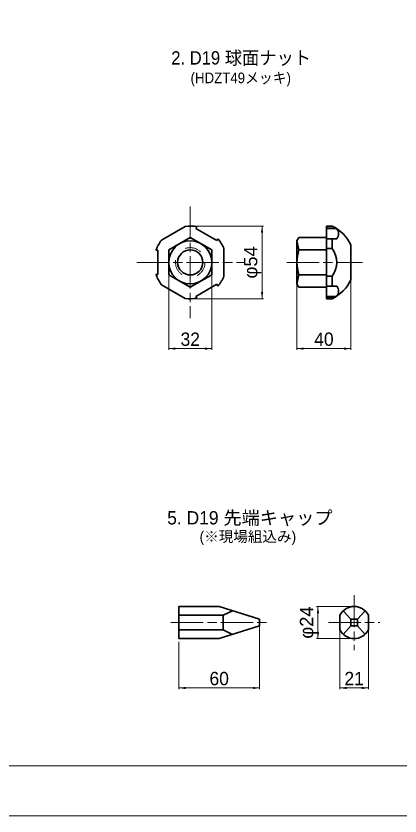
# Model space of a CAD drawing. Units: millimetres at full size, sheet at 1:2. Extents: x 1970 to 3652, y 1102 to 2290.
# Drawn here: x 2492 to 2777, y 1102 to 1696 of the extents above; entities that cross this region are included whole.
import ezdxf
from ezdxf.enums import TextEntityAlignment as Align

# ---------------------------------------------------------------- set-up
doc = ezdxf.new("R2010")
doc.units = ezdxf.units.MM
doc.header["$LTSCALE"] = 2
for name, pattern in [('CHAIN', [18.5, 12, -1.5, 3.5, -1.5]), ('DASHED', [7.5, 6, -1.5]), ('DASHED_SPACED', [12, 6, -6])]:
    doc.linetypes.add(name, pattern=pattern)
for name, color, linetype, lineweight in [('1外形線', 7, 'Continuous', 35), ('3隠れ線', 2, 'DASHED', 13), ('4中心線', 1, 'CHAIN', 15), ('6寸法線', 4, 'Continuous', 13), ('7 枠・タイトル', 7, 'Continuous', 13), ('Defpoints_2', 7, 'Continuous', 13)]:
    doc.layers.add(name, color=color, linetype=linetype, lineweight=lineweight)
doc.styles.add('ＭＳ Ｐゴシック', font='')
doc.styles.get('ＭＳ Ｐゴシック').set_extended_font_data('MS PGothic')

# ---------------------------------------------------------------- blocks, each defined once
blk = doc.blocks.new('filled_arrow')
at = {"color": 0, "linetype": 'Continuous', "lineweight": -2}
blk.add_solid([(7.5, 1.25), (0, 0), (7.5, -1.25)], dxfattribs=at)

msp = doc.modelspace()

# ---------------------------------------------------------------- linework, layer by layer
at = {"layer": '1外形線'}
for p, q in [((2599.58, 1530.102), (2617.244, 1540.3)), ((2625.118, 1538.835), (2625.846, 1540.096)), ((2640.706, 1529.835), (2625.118, 1538.835)), ((2722.13, 1540.551), (2722.13, 1486.551)), ((2722.13, 1540.551), (2726.13, 1540.551)), ((2722.13, 1540.096), (2727.03, 1540.096)), ((2722.13, 1538.835), (2729.199, 1538.835)), ((2726.13, 1540.096), (2726.13, 1540.551)), ((2604.912, 1522.788), (2620.912, 1532.026)), ((2620.912, 1532.026), (2636.912, 1522.788)), ((2640.706, 1529.835), (2641.434, 1531.096)), ((2701.492, 1532.026), (2700.13, 1529.666)), ((2700.13, 1529.666), (2700.13, 1497.435)), ((2700.13, 1529.666), (2701.492, 1522.788)), ((2701.492, 1532.026), (2722.13, 1532.026)), ((2722.13, 1531.096), (2729.673, 1531.096)), ((2726.13, 1523.749), (2726.13, 1531.096)), ((2596.912, 1522.551), (2595.456, 1522.551)), ((2596.912, 1522.551), (2596.912, 1504.551)), ((2604.912, 1522.788), (2604.912, 1504.313)), ((2636.912, 1522.788), (2636.912, 1504.313)), ((2645.912, 1523.749), (2645.912, 1503.353)), ((2701.492, 1522.788), (2722.13, 1522.788)), ((2722.13, 1523.749), (2726.13, 1523.749)), ((2740.13, 1526.468), (2740.13, 1500.633)), ((2596.912, 1504.551), (2595.456, 1504.551)), ((2604.912, 1504.313), (2620.912, 1495.075)), ((2620.912, 1495.075), (2636.912, 1504.313)), ((2700.13, 1497.435), (2701.492, 1504.313)), ((2701.492, 1504.313), (2722.13, 1504.313)), ((2722.13, 1503.353), (2726.13, 1503.353)), ((2726.13, 1496.005), (2726.13, 1503.353)), ((2617.244, 1486.801), (2599.58, 1496.999)), ((2625.118, 1488.266), (2640.706, 1497.266)), ((2640.706, 1497.266), (2641.434, 1496.005)), ((2701.492, 1495.075), (2700.13, 1497.435)), ((2701.492, 1495.075), (2722.13, 1495.075)), ((2722.13, 1496.005), (2729.673, 1496.005)), ((2625.118, 1488.266), (2625.846, 1487.005)), ((2722.13, 1488.266), (2729.199, 1488.266)), ((2722.13, 1487.005), (2727.03, 1487.005)), ((2722.13, 1486.551), (2726.13, 1486.551)), ((2726.13, 1486.551), (2726.13, 1487.005)), ((2612.388, 1258.093), (2612.388, 1234.193)), ((2612.388, 1258.093), (2642.388, 1258.093)), ((2642.388, 1258.093), (2672.388, 1248.643)), ((2645.388, 1251.661), (2652.388, 1254.943)), ((2734.465, 1254.943), (2740.05, 1248.643)), ((2745.05, 1248.643), (2750.635, 1254.943)), ((2612.388, 1251.661), (2645.388, 1251.661)), ((2645.388, 1251.661), (2645.388, 1240.626)), ((2672.388, 1248.643), (2672.388, 1243.643)), ((2731.95, 1251.661), (2731.95, 1240.626)), ((2740.05, 1248.643), (2740.05, 1243.643)), ((2745.05, 1248.643), (2740.05, 1248.643)), ((2745.05, 1248.643), (2745.05, 1243.643)), ((2753.15, 1251.661), (2753.15, 1240.626)), ((2672.388, 1243.643), (2642.388, 1234.193)), ((2740.05, 1243.643), (2734.465, 1237.343)), ((2745.05, 1243.643), (2740.05, 1243.643)), ((2745.05, 1243.643), (2750.635, 1237.343)), ((2612.388, 1240.626), (2645.388, 1240.626)), ((2645.388, 1240.626), (2652.388, 1237.343)), ((2612.388, 1234.193), (2642.388, 1234.193))]:
    msp.add_line(p, q, dxfattribs=at)
for radius in [16, 9.35]:
    msp.add_circle((2620.912, 1513.551), radius, dxfattribs=at)
for centre, radius, start, end in [((2620.912, 1513.551), 27, 79.47122, 97.80839), ((2713.053, 1513.551), 30, 25.50382, 64.15807), ((2725.629, 1534.732), 5.439, 318.04281, 48.97274), ((2620.912, 1513.551), 27, 142.19161, 160.52878), ((2620.912, 1513.551), 27, 22.19161, 40.52878), ((2732.13, 1513.551), 32, 163.22135, 196.77865), ((2713.053, 1513.551), 16.583, 322.05063, 37.94937), ((2620.912, 1513.551), 27, 199.47122, 217.80839), ((2620.912, 1513.551), 27, 319.47122, 337.80839), ((2713.053, 1513.551), 30, 295.84193, 334.49618), ((2725.629, 1492.369), 5.439, 311.02726, 41.95719), ((2620.912, 1513.551), 27, 262.19161, 280.52878), ((2742.55, 1246.143), 11.95, 27.49771, 152.50229), ((2742.55, 1246.143), 11.95, 207.49771, 332.50229)]:
    msp.add_arc(centre, radius, start, end, dxfattribs=at)
at = {"layer": '3隠れ線', "linetype": 'DASHED_SPACED'}
msp.add_circle((2620.912, 1513.551), 10.95, dxfattribs=at)
at = {"layer": '4中心線'}
for p, q in [((2620.912, 1555.051), (2620.912, 1472.051)), ((2581.211, 1513.551), (2660.613, 1513.551)), ((2692.569, 1513.551), (2748.758, 1513.551)), ((2742.55, 1266.585), (2742.55, 1225.702)), ((2606.607, 1246.143), (2678.978, 1246.143)), ((2723.47, 1246.143), (2761.63, 1246.143))]:
    msp.add_line(p, q, dxfattribs=at)
at = {"layer": '6寸法線'}
for p, q in [((2621.412, 1540.551), (2675.217, 1540.551)), ((2674.217, 1540.551), (2674.217, 1486.551)), ((2604.912, 1503.813), (2604.912, 1448.523)), ((2636.912, 1503.813), (2636.912, 1448.523)), ((2700.13, 1496.935), (2700.13, 1448.523)), ((2740.13, 1500.133), (2740.13, 1448.523)), ((2621.412, 1486.551), (2675.217, 1486.551)), ((2604.912, 1449.523), (2636.912, 1449.523)), ((2700.13, 1449.523), (2740.13, 1449.523)), ((2742.05, 1258.093), (2714.714, 1258.093)), ((2715.714, 1258.093), (2715.714, 1234.193)), ((2672.388, 1243.143), (2672.388, 1196.561)), ((2731.95, 1240.126), (2731.95, 1196.561)), ((2753.15, 1240.457), (2753.15, 1196.561)), ((2612.388, 1231.693), (2612.388, 1196.561)), ((2742.05, 1234.193), (2714.714, 1234.193)), ((2612.388, 1197.561), (2672.388, 1197.561)), ((2731.95, 1197.561), (2753.15, 1197.561))]:
    msp.add_line(p, q, dxfattribs=at)
at = {"layer": '7 枠・タイトル'}
msp.add_line((3596.176, 1139.719), (2025.479, 1139.719), dxfattribs=at)
at = {"layer": 'Defpoints_2'}
msp.add_lwpolyline([(1969.828, 1102.495), (3651.828, 1102.495), (3651.828, 2290.495), (1969.828, 2290.495)], close=True, dxfattribs=at)

# ---------------------------------------------------------------- block references
at = {"layer": '6寸法線', "xscale": 0.667, "yscale": 0.667}
for p, rotation in [((2674.217, 1540.551), 270), ((2674.217, 1486.551), 90), ((2636.912, 1449.523), 180), ((2740.13, 1449.523), 180), ((2715.714, 1258.093), 270), ((2715.714, 1234.193), 90), ((2672.388, 1197.561), 180), ((2753.15, 1197.561), 180)]:
    msp.add_blockref('filled_arrow', p, dxfattribs=dict(at, rotation=rotation))
for p in [(2604.912, 1449.523), (2700.13, 1449.523), (2612.388, 1197.561), (2731.95, 1197.561)]:
    msp.add_blockref('filled_arrow', p, dxfattribs=at)

# ---------------------------------------------------------------- texts
at = {"layer": '6寸法線', "style": 'ＭＳ Ｐゴシック', "width": 1.05}
for s, p in [('φ54', (2665.712, 1513.551)), ('φ24', (2707.208, 1246.143))]:
    msp.add_text(s, height=9.897, rotation=90, dxfattribs=at).set_placement(p, align=Align.MIDDLE_CENTER)
at = {"layer": '6寸法線', "style": 'ＭＳ Ｐゴシック'}
for s, p in [('32', (2620.912, 1456.523)), ('40', (2720.13, 1456.523)), ('60', (2642.388, 1204.561)), ('21', (2742.55, 1204.561))]:
    msp.add_text(s, height=9.897, dxfattribs=at).set_placement(p, align=Align.MIDDLE_CENTER)
at = {"layer": '7 枠・タイトル', "style": 'ＭＳ Ｐゴシック', "width": 0.95}
for s, height, p in [('2. D19 球面ナット', 9.897, (2606.838, 1657.49)), ('(HDZT49メッキ)', 7.918, (2621.138, 1644.212))]:
    msp.add_text(s, height=height, dxfattribs=at).set_placement(p, align=Align.BOTTOM_LEFT)
at = {"layer": '7 枠・タイトル', "style": 'ＭＳ Ｐゴシック'}
for s, height, p in [('5. D19 先端キャップ', 9.897, (2603.781, 1315.991)), ('(※現場組込み)', 7.918, (2627.827, 1303.655))]:
    msp.add_text(s, height=height, dxfattribs=at).set_placement(p, align=Align.BOTTOM_LEFT)

doc.saveas('drawing.dxf')
